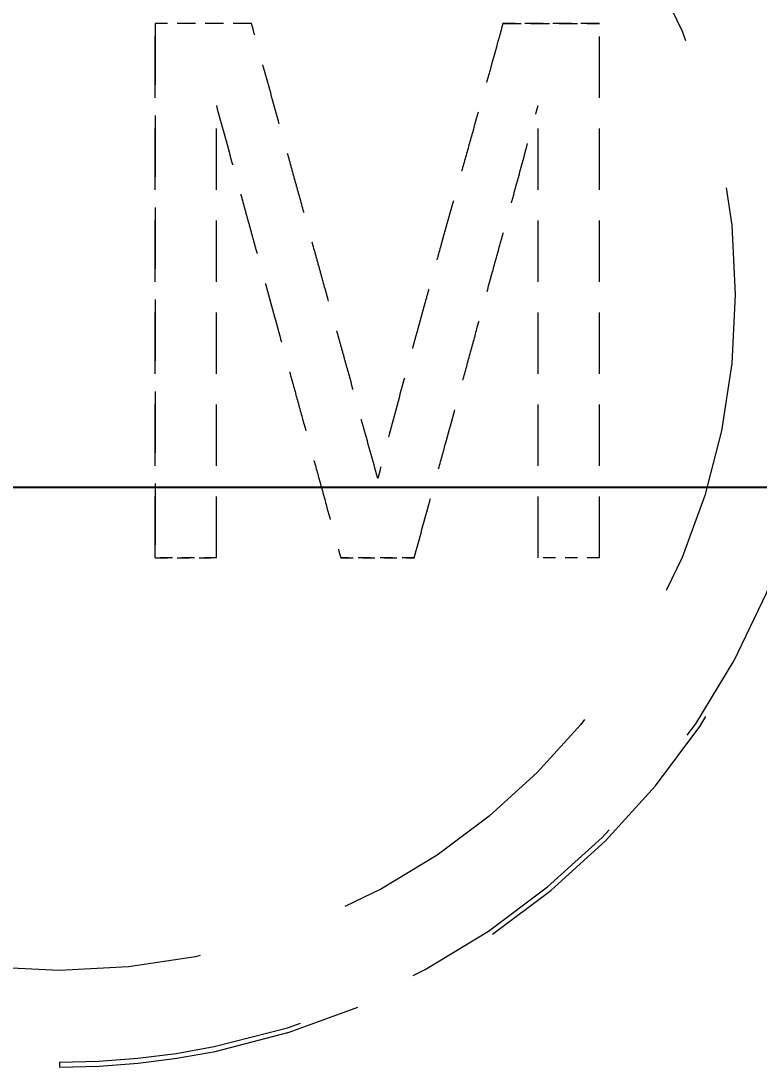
# Model space of a CAD drawing. Header units: millimetres. Extents: x 2742 to 8552, y -10326 to 2528.
# Drawn here: x 3959.49 to 3967.13, y -859.95 to -849.12 of the extents above; entities that cross this region are included whole.
import ezdxf

# ---------------------------------------------------------------- set-up
doc = ezdxf.new("R2010")
doc.units = ezdxf.units.MM
doc.linetypes.add('HIDDEN', pattern=[9.525, 6.35, -3.175])
doc.layers.add('110', color=7, linetype='Continuous', true_color=0xffffff)
doc.layers.add('dim', color=82, linetype='Continuous', lineweight=9)
doc.styles.get("Standard").update_dxf_attribs({"font": 'arial.ttf'})
doc.dimstyles.new('Standard-3', dxfattribs={"dimscale": 3, "dimtxt": 0.18, "dimasz": 0.18, "dimexe": 0.18, "dimexo": 0.0625, "dimgap": 0.09, "dimtad": 0, "dimzin": 0, "dimdsep": 46, "dimtxsty": 'Standard', "dimcen": 0.09, "dimadec": 0, "dimazin": 0, "dimtfac": 1, "dimtofl": 0, "dimtmove": 0, "dimatfit": 3, "dimfxl": 0, "dimtolj": 1, "dimtzin": 0, "dimarcsym": 0})

# ---------------------------------------------------------------- blocks, each defined once
blk = doc.blocks.new('*D137')
at = {"layer": 'Defpoints', "color": 0, "transparency": 16777216}
for p in [(4028.884, -573.952), (3956.224, -853.952), (4038.164, -853.952)]:
    blk.add_point(p, dxfattribs=at)
at = {"layer": 'dim', "color": 0, "lineweight": -2, "transparency": 16777216}
for p, q in [((4027.384, -573.952), (3954.725, -573.952)), ((3956.224, -579.952), (3956.224, -696.834)), ((3956.224, -847.952), (3956.224, -731.07)), ((4036.665, -853.952), (3954.725, -853.952))]:
    blk.add_line(p, q, dxfattribs=at)
at = {"layer": 'dim', "color": 0, "transparency": 16777216}
for points in [[(3955.224, -579.952), (3957.224, -579.952), (3956.224, -573.952)], [(3955.224, -847.952), (3957.224, -847.952), (3956.224, -853.952)]]:
    blk.add_solid(points, dxfattribs=at)
at = {"layer": 'dim', "color": 0, "transparency": 16777216, "insert": (3956.224, -713.952), "char_height": 7.5, "attachment_point": 5, "rotation": 90, "bg_fill": 3, "box_fill_scale": 1.1, "bg_fill_color": 256, "bg_fill_true_color": 13158600, "bg_fill_transparency": 0}
blk.add_mtext('\\A1;280.00', dxfattribs=at)

msp = doc.modelspace()

# ---------------------------------------------------------------- linework, layer by layer
at = {"layer": '110', "color": 8, "linetype": 'HIDDEN', "lineweight": 18, "ltscale": 0.001}
msp.add_line((3959.884, -859.902), (3959.884, -859.952), dxfattribs=at)
at = {"layer": '110', "color": 8, "linetype": 'HIDDEN', "lineweight": 18, "ltscale": 0.5}
msp.add_circle((3959.884, -851.952), 7, dxfattribs=at)
msp.add_arc((3959.884, -851.952), 8, 270, 180, dxfattribs=at)
at = {"layer": '110', "color": 8, "linetype": 'HIDDEN', "lineweight": 18, "ltscale": 0.4}
msp.add_arc((3959.884, -851.952), 7.95, 270, 180, dxfattribs=at)
at = {"layer": '110', "color": 8, "linetype": 'HIDDEN', "lineweight": 18, "ltscale": 0.03}
for points, knots in [([(3961.874, -849.147), (3961.711, -849.147), (3961.547, -849.147), (3961.298, -849.147), (3961.214, -849.147), (3961.046, -849.147), (3960.961, -849.147), (3960.877, -849.147)], [0, 0, 0, 0, 0.5, 0.5, 0.75, 0.75, 1, 1, 1, 1]), ([(3961.874, -849.147), (3961.833, -849.147), (3961.792, -849.147), (3961.71, -849.147), (3961.668, -849.147), (3961.544, -849.147), (3961.462, -849.147), (3961.212, -849.147), (3961.045, -849.147), (3960.877, -849.147)], [0, 0, 0, 0, 0.125, 0.125, 0.25, 0.25, 0.5, 0.5, 1, 1, 1, 1])]:
    msp.add_open_spline(points, degree=3, knots=knots, dxfattribs=at)
at = {"layer": '110', "color": 8, "linetype": 'HIDDEN', "lineweight": 18, "ltscale": 0.1}
for points, knots in [([(3960.877, -854.678), (3960.877, -854.458), (3960.877, -854.237), (3960.877, -853.903), (3960.877, -853.792), (3960.877, -853.567), (3960.877, -853.454), (3960.877, -853.227), (3960.877, -853.112), (3960.877, -852.938), (3960.877, -852.88), (3960.877, -852.762), (3960.877, -852.703), (3960.877, -852.613), (3960.877, -852.583), (3960.877, -852.522), (3960.877, -852.431), (3960.877, -852.339), (3960.877, -852.215), (3960.877, -852.153), (3960.877, -852.059), (3960.877, -852.027), (3960.877, -851.964), (3960.877, -851.932), (3960.877, -851.836), (3960.877, -851.773), (3960.877, -851.648), (3960.877, -851.587), (3960.877, -851.464), (3960.877, -851.403), (3960.877, -851.313), (3960.877, -851.282), (3960.877, -851.223), (3960.877, -851.193), (3960.877, -851.104), (3960.877, -851.045), (3960.877, -850.929), (3960.877, -850.871), (3960.877, -850.7), (3960.877, -850.586), (3960.877, -850.361), (3960.877, -850.25), (3960.877, -850.027), (3960.877, -849.917), (3960.877, -849.586), (3960.877, -849.366), (3960.877, -849.147)], [0, 0, 0, 0, 0.125, 0.125, 0.1875, 0.1875, 0.25, 0.25, 0.3125, 0.3125, 0.34375, 0.34375, 0.375, 0.375, 0.390625, 0.390625, 0.40625, 0.4375, 0.4375, 0.46875, 0.46875, 0.484375, 0.484375, 0.5, 0.5, 0.53125, 0.53125, 0.5625, 0.5625, 0.59375, 0.59375, 0.609375, 0.609375, 0.625, 0.625, 0.65625, 0.65625, 0.6875, 0.6875, 0.75, 0.75, 0.8125, 0.8125, 0.875, 0.875, 1, 1, 1, 1]), ([(3960.877, -849.147), (3960.877, -849.366), (3960.877, -849.586), (3960.877, -849.917), (3960.877, -850.028), (3960.877, -850.25), (3960.877, -850.362), (3960.877, -850.531), (3960.877, -850.588), (3960.877, -850.702), (3960.877, -850.759), (3960.877, -850.873), (3960.877, -850.931), (3960.877, -851.046), (3960.877, -851.105), (3960.877, -851.222), (3960.877, -851.34), (3960.877, -851.461), (3960.877, -851.553), (3960.877, -851.6), (3960.877, -851.647), (3960.877, -851.678), (3960.877, -851.694), (3960.877, -851.773), (3960.877, -851.836), (3960.877, -851.961), (3960.877, -852.024), (3960.877, -852.149), (3960.877, -852.212), (3960.877, -852.306), (3960.877, -852.337), (3960.877, -852.399), (3960.877, -852.43), (3960.877, -852.521), (3960.877, -852.582), (3960.877, -852.701), (3960.877, -852.76), (3960.877, -852.878), (3960.877, -852.936), (3960.877, -853.052), (3960.877, -853.11), (3960.877, -853.225), (3960.877, -853.282), (3960.877, -853.453), (3960.877, -853.566), (3960.877, -853.79), (3960.877, -853.902), (3960.877, -854.236), (3960.877, -854.458), (3960.877, -854.678)], [0, 0, 0, 0, 0.125, 0.125, 0.1875, 0.1875, 0.25, 0.25, 0.28125, 0.28125, 0.3125, 0.3125, 0.34375, 0.34375, 0.375, 0.375, 0.40625, 0.4375, 0.4375, 0.453125, 0.460938, 0.460938, 0.46875, 0.46875, 0.5, 0.5, 0.53125, 0.53125, 0.5625, 0.5625, 0.578125, 0.578125, 0.59375, 0.59375, 0.625, 0.625, 0.65625, 0.65625, 0.6875, 0.6875, 0.71875, 0.71875, 0.75, 0.75, 0.8125, 0.8125, 0.875, 0.875, 1, 1, 1, 1]), ([(3963.182, -853.857), (3963.13, -853.67), (3963.077, -853.482), (3962.972, -853.101), (3962.918, -852.908), (3962.851, -852.664), (3962.837, -852.615), (3962.81, -852.517), (3962.769, -852.37), (3962.727, -852.221), (3962.672, -852.021), (3962.644, -851.921), (3962.602, -851.769), (3962.588, -851.719), (3962.56, -851.617), (3962.546, -851.567), (3962.503, -851.415), (3962.447, -851.212), (3962.391, -851.008), (3962.348, -850.856), (3962.334, -850.805), (3962.306, -850.704), (3962.264, -850.553), (3962.223, -850.404), (3962.14, -850.108), (3962.086, -849.914), (3961.979, -849.528), (3961.926, -849.337), (3961.874, -849.147)], [0, 0, 0, 0, 0.125, 0.125, 0.25, 0.25, 0.28125, 0.28125, 0.3125, 0.375, 0.375, 0.4375, 0.4375, 0.46875, 0.46875, 0.5, 0.5, 0.5625, 0.625, 0.625, 0.65625, 0.65625, 0.6875, 0.75, 0.75, 0.875, 0.875, 1, 1, 1, 1]), ([(3963.182, -853.857), (3963.13, -853.67), (3963.077, -853.482), (3962.972, -853.101), (3962.918, -852.908), (3962.851, -852.664), (3962.837, -852.615), (3962.81, -852.517), (3962.769, -852.37), (3962.727, -852.221), (3962.672, -852.021), (3962.644, -851.921), (3962.602, -851.769), (3962.588, -851.719), (3962.56, -851.617), (3962.546, -851.567), (3962.503, -851.415), (3962.447, -851.212), (3962.391, -851.008), (3962.348, -850.856), (3962.334, -850.805), (3962.306, -850.704), (3962.264, -850.553), (3962.223, -850.404), (3962.14, -850.108), (3962.086, -849.914), (3961.979, -849.528), (3961.926, -849.337), (3961.874, -849.147)], [0, 0, 0, 0, 0.125, 0.125, 0.25, 0.25, 0.28125, 0.28125, 0.3125, 0.375, 0.375, 0.4375, 0.4375, 0.46875, 0.46875, 0.5, 0.5, 0.5625, 0.625, 0.625, 0.65625, 0.65625, 0.6875, 0.75, 0.75, 0.875, 0.875, 1, 1, 1, 1]), ([(3964.478, -849.147), (3964.426, -849.334), (3964.374, -849.521), (3964.269, -849.898), (3964.215, -850.087), (3964.135, -850.374), (3964.108, -850.47), (3964.054, -850.663), (3964.027, -850.759), (3963.945, -851.051), (3963.89, -851.246), (3963.808, -851.543), (3963.78, -851.642), (3963.738, -851.792), (3963.725, -851.843), (3963.697, -851.943), (3963.683, -851.993), (3963.614, -852.244), (3963.558, -852.445), (3963.449, -852.848), (3963.395, -853.049), (3963.287, -853.453), (3963.234, -853.655), (3963.182, -853.857)], [0, 0, 0, 0, 0.125, 0.125, 0.25, 0.25, 0.3125, 0.3125, 0.375, 0.375, 0.5, 0.5, 0.5625, 0.5625, 0.59375, 0.59375, 0.625, 0.625, 0.75, 0.75, 0.875, 0.875, 1, 1, 1, 1]), ([(3964.478, -849.147), (3964.426, -849.334), (3964.374, -849.521), (3964.269, -849.898), (3964.215, -850.087), (3964.135, -850.374), (3964.108, -850.47), (3964.054, -850.663), (3964.027, -850.759), (3963.945, -851.051), (3963.89, -851.246), (3963.808, -851.543), (3963.78, -851.642), (3963.738, -851.792), (3963.725, -851.843), (3963.697, -851.943), (3963.683, -851.993), (3963.614, -852.244), (3963.558, -852.445), (3963.449, -852.848), (3963.395, -853.049), (3963.287, -853.453), (3963.234, -853.655), (3963.182, -853.857)], [0, 0, 0, 0, 0.125, 0.125, 0.25, 0.25, 0.3125, 0.3125, 0.375, 0.375, 0.5, 0.5, 0.5625, 0.5625, 0.59375, 0.59375, 0.625, 0.625, 0.75, 0.75, 0.875, 0.875, 1, 1, 1, 1]), ([(3965.477, -854.678), (3965.477, -854.565), (3965.477, -854.395), (3965.477, -854.224), (3965.477, -854.109), (3965.477, -854.052), (3965.477, -853.764), (3965.477, -853.533), (3965.477, -853.072), (3965.477, -852.84), (3965.477, -852.377), (3965.477, -852.145), (3965.477, -851.68), (3965.477, -851.447), (3965.477, -851.097), (3965.477, -850.981), (3965.477, -850.806), (3965.477, -850.747), (3965.477, -850.63), (3965.477, -850.572), (3965.477, -850.05), (3965.477, -849.596), (3965.477, -849.147)], [0, 0, 0, 0, 0.0625, 0.09375, 0.09375, 0.125, 0.125, 0.25, 0.25, 0.375, 0.375, 0.5, 0.5, 0.625, 0.625, 0.6875, 0.6875, 0.71875, 0.71875, 0.75, 0.75, 1, 1, 1, 1]), ([(3965.477, -854.678), (3965.477, -854.452), (3965.477, -854.225), (3965.477, -853.764), (3965.477, -853.533), (3965.477, -853.072), (3965.477, -852.84), (3965.477, -852.377), (3965.477, -852.145), (3965.477, -851.68), (3965.477, -851.447), (3965.477, -851.098), (3965.477, -850.981), (3965.477, -850.806), (3965.477, -850.747), (3965.477, -850.631), (3965.477, -850.572), (3965.477, -850.05), (3965.477, -849.596), (3965.477, -849.147)], [0, 0, 0, 0, 0.125, 0.125, 0.25, 0.25, 0.375, 0.375, 0.5, 0.5, 0.625, 0.625, 0.6875, 0.6875, 0.71875, 0.71875, 0.75, 0.75, 1, 1, 1, 1]), ([(3961.51, -849.997), (3961.563, -850.191), (3961.617, -850.387), (3961.699, -850.685), (3961.726, -850.784), (3961.782, -850.985), (3961.809, -851.086), (3961.852, -851.239), (3961.873, -851.316), (3961.894, -851.393), (3961.908, -851.445), (3961.915, -851.471), (3961.951, -851.6), (3961.979, -851.703), (3962.063, -852.008), (3962.118, -852.208), (3962.187, -852.456), (3962.2, -852.506), (3962.227, -852.604), (3962.241, -852.654), (3962.281, -852.801), (3962.308, -852.898), (3962.361, -853.09), (3962.387, -853.186), (3962.44, -853.376), (3962.466, -853.471), (3962.518, -853.659), (3962.543, -853.753), (3962.595, -853.94), (3962.621, -854.033), (3962.697, -854.311), (3962.748, -854.495), (3962.799, -854.678)], [0, 0, 0, 0, 0.125, 0.125, 0.1875, 0.1875, 0.25, 0.25, 0.28125, 0.296875, 0.296875, 0.3125, 0.3125, 0.375, 0.375, 0.5, 0.5, 0.53125, 0.53125, 0.5625, 0.5625, 0.625, 0.625, 0.6875, 0.6875, 0.75, 0.75, 0.8125, 0.8125, 0.875, 0.875, 1, 1, 1, 1]), ([(3961.51, -854.678), (3961.51, -854.586), (3961.51, -854.494), (3961.51, -854.309), (3961.51, -854.216), (3961.51, -854.03), (3961.51, -853.937), (3961.51, -853.749), (3961.51, -853.654), (3961.51, -853.464), (3961.51, -853.368), (3961.51, -853.175), (3961.51, -853.078), (3961.51, -852.93), (3961.51, -852.881), (3961.51, -852.781), (3961.51, -852.731), (3961.51, -852.58), (3961.51, -852.479), (3961.51, -852.276), (3961.51, -852.174), (3961.51, -851.968), (3961.51, -851.865), (3961.51, -851.735), (3961.51, -851.709), (3961.51, -851.657), (3961.51, -851.58), (3961.51, -851.503), (3961.51, -851.351), (3961.51, -851.251), (3961.51, -851.053), (3961.51, -850.856), (3961.51, -850.663), (3961.51, -850.518), (3961.51, -850.47), (3961.51, -850.375), (3961.51, -850.327), (3961.51, -850.185), (3961.51, -850.091), (3961.51, -849.997)], [0, 0, 0, 0, 0.0625, 0.0625, 0.125, 0.125, 0.1875, 0.1875, 0.25, 0.25, 0.3125, 0.3125, 0.375, 0.375, 0.40625, 0.40625, 0.4375, 0.4375, 0.5, 0.5, 0.5625, 0.5625, 0.625, 0.625, 0.640625, 0.640625, 0.65625, 0.6875, 0.6875, 0.75, 0.75, 0.8125, 0.875, 0.875, 0.90625, 0.90625, 0.9375, 0.9375, 1, 1, 1, 1]), ([(3961.51, -854.678), (3961.51, -854.495), (3961.51, -854.31), (3961.51, -854.031), (3961.51, -853.937), (3961.51, -853.748), (3961.51, -853.653), (3961.51, -853.463), (3961.51, -853.367), (3961.51, -853.174), (3961.51, -852.979), (3961.51, -852.781), (3961.51, -852.58), (3961.51, -852.479), (3961.51, -852.35), (3961.51, -852.324), (3961.51, -852.272), (3961.51, -852.194), (3961.51, -852.117), (3961.51, -851.962), (3961.51, -851.859), (3961.51, -851.655), (3961.51, -851.553), (3961.51, -851.4), (3961.51, -851.349), (3961.51, -851.248), (3961.51, -851.197), (3961.51, -851.047), (3961.51, -850.948), (3961.51, -850.753), (3961.51, -850.656), (3961.51, -850.466), (3961.51, -850.371), (3961.51, -850.183), (3961.51, -850.09), (3961.51, -849.997)], [0, 0, 0, 0, 0.125, 0.125, 0.1875, 0.1875, 0.25, 0.25, 0.3125, 0.3125, 0.375, 0.4375, 0.4375, 0.5, 0.5, 0.515625, 0.515625, 0.53125, 0.5625, 0.5625, 0.625, 0.625, 0.6875, 0.6875, 0.71875, 0.71875, 0.75, 0.75, 0.8125, 0.8125, 0.875, 0.875, 0.9375, 0.9375, 1, 1, 1, 1]), ([(3961.51, -849.997), (3961.563, -850.191), (3961.617, -850.387), (3961.699, -850.685), (3961.726, -850.784), (3961.782, -850.985), (3961.809, -851.086), (3961.852, -851.239), (3961.873, -851.316), (3961.894, -851.393), (3961.908, -851.445), (3961.915, -851.471), (3961.951, -851.6), (3961.979, -851.703), (3962.063, -852.008), (3962.118, -852.208), (3962.187, -852.456), (3962.2, -852.506), (3962.227, -852.604), (3962.241, -852.654), (3962.281, -852.801), (3962.308, -852.898), (3962.361, -853.09), (3962.387, -853.186), (3962.44, -853.376), (3962.466, -853.471), (3962.518, -853.659), (3962.543, -853.753), (3962.595, -853.94), (3962.621, -854.033), (3962.697, -854.311), (3962.748, -854.495), (3962.799, -854.678)], [0, 0, 0, 0, 0.125, 0.125, 0.1875, 0.1875, 0.25, 0.25, 0.28125, 0.296875, 0.296875, 0.3125, 0.3125, 0.375, 0.375, 0.5, 0.5, 0.53125, 0.53125, 0.5625, 0.5625, 0.625, 0.625, 0.6875, 0.6875, 0.75, 0.75, 0.8125, 0.8125, 0.875, 0.875, 1, 1, 1, 1]), ([(3963.56, -854.678), (3963.613, -854.484), (3963.666, -854.288), (3963.747, -853.993), (3963.774, -853.894), (3963.829, -853.696), (3963.856, -853.597), (3963.937, -853.299), (3963.992, -853.1), (3964.073, -852.802), (3964.101, -852.703), (3964.155, -852.504), (3964.182, -852.405), (3964.263, -852.109), (3964.317, -851.913), (3964.397, -851.62), (3964.424, -851.523), (3964.477, -851.329), (3964.504, -851.232), (3964.583, -850.943), (3964.635, -850.752), (3964.739, -850.373), (3964.79, -850.184), (3964.842, -849.997)], [0, 0, 0, 0, 0.125, 0.125, 0.1875, 0.1875, 0.25, 0.25, 0.375, 0.375, 0.4375, 0.4375, 0.5, 0.5, 0.625, 0.625, 0.6875, 0.6875, 0.75, 0.75, 0.875, 0.875, 1, 1, 1, 1]), ([(3963.56, -854.678), (3963.613, -854.484), (3963.666, -854.288), (3963.747, -853.993), (3963.774, -853.894), (3963.829, -853.696), (3963.856, -853.597), (3963.937, -853.299), (3963.992, -853.1), (3964.073, -852.802), (3964.101, -852.703), (3964.155, -852.504), (3964.182, -852.405), (3964.263, -852.109), (3964.317, -851.913), (3964.397, -851.62), (3964.424, -851.523), (3964.477, -851.329), (3964.504, -851.232), (3964.583, -850.943), (3964.635, -850.752), (3964.739, -850.373), (3964.79, -850.184), (3964.842, -849.997)], [0, 0, 0, 0, 0.125, 0.125, 0.1875, 0.1875, 0.25, 0.25, 0.375, 0.375, 0.4375, 0.4375, 0.5, 0.5, 0.625, 0.625, 0.6875, 0.6875, 0.75, 0.75, 0.875, 0.875, 1, 1, 1, 1]), ([(3964.842, -854.678), (3964.842, -854.583), (3964.842, -854.44), (3964.842, -854.296), (3964.842, -854.2), (3964.842, -854.152), (3964.842, -853.91), (3964.842, -853.717), (3964.842, -853.328), (3964.842, -853.134), (3964.842, -852.743), (3964.842, -852.548), (3964.842, -852.155), (3964.842, -851.958), (3964.842, -851.662), (3964.842, -851.563), (3964.842, -851.415), (3964.842, -851.365), (3964.842, -851.266), (3964.842, -851.217), (3964.842, -850.77), (3964.842, -850.381), (3964.842, -849.997)], [0, 0, 0, 0, 0.0625, 0.09375, 0.09375, 0.125, 0.125, 0.25, 0.25, 0.375, 0.375, 0.5, 0.5, 0.625, 0.625, 0.6875, 0.6875, 0.71875, 0.71875, 0.75, 0.75, 1, 1, 1, 1]), ([(3964.842, -854.678), (3964.842, -854.488), (3964.842, -854.297), (3964.842, -853.91), (3964.842, -853.717), (3964.842, -853.328), (3964.842, -853.134), (3964.842, -852.743), (3964.842, -852.548), (3964.842, -852.155), (3964.842, -851.762), (3964.842, -851.366), (3964.842, -851.068), (3964.842, -850.969), (3964.842, -850.773), (3964.842, -850.479), (3964.842, -850.189), (3964.842, -849.997)], [0, 0, 0, 0, 0.125, 0.125, 0.25, 0.25, 0.375, 0.375, 0.5, 0.5, 0.625, 0.75, 0.75, 0.8125, 0.8125, 0.875, 1, 1, 1, 1])]:
    msp.add_open_spline(points, degree=3, knots=knots, dxfattribs=at)
at = {"layer": '110', "color": 8, "linetype": 'HIDDEN', "lineweight": 18, "ltscale": 0.03}
for points in [[(3964.478, -849.147), (3964.812, -849.147), (3965.145, -849.147), (3965.477, -849.147)], [(3965.477, -849.147), (3965.145, -849.147), (3964.812, -849.147), (3964.478, -849.147)]]:
    msp.add_open_spline(points, degree=3, dxfattribs=at)
at = {"layer": '110', "color": 8, "linetype": 'HIDDEN', "lineweight": 18, "ltscale": 0.02}
for points, knots in [([(3960.877, -854.678), (3960.93, -854.678), (3960.984, -854.678), (3961.09, -854.678), (3961.143, -854.678), (3961.301, -854.678), (3961.406, -854.678), (3961.51, -854.678)], [0, 0, 0, 0, 0.25, 0.25, 0.5, 0.5, 1, 1, 1, 1]), ([(3961.51, -854.678), (3961.457, -854.678), (3961.405, -854.678), (3961.3, -854.678), (3961.142, -854.678), (3960.983, -854.678), (3960.877, -854.678)], [0, 0, 0, 0, 0.25, 0.25, 0.5, 1, 1, 1, 1]), ([(3962.799, -854.678), (3962.927, -854.678), (3963.054, -854.678), (3963.308, -854.678), (3963.434, -854.678), (3963.56, -854.678)], [0, 0, 0, 0, 0.5, 0.5, 1, 1, 1, 1]), ([(3963.56, -854.678), (3963.434, -854.678), (3963.307, -854.678), (3963.054, -854.678), (3962.927, -854.678), (3962.799, -854.678)], [0, 0, 0, 0, 0.5, 0.5, 1, 1, 1, 1])]:
    msp.add_open_spline(points, degree=3, knots=knots, dxfattribs=at)
msp.add_open_spline([(3965.477, -854.678), (3965.266, -854.678), (3965.054, -854.678), (3964.842, -854.678)], degree=3, dxfattribs=at)

# ---------------------------------------------------------------- next in the draw order: dimensions: what is measured, and where the dimension line sits
at = {"layer": 'dim'}
dim = msp.add_linear_dim(base=(3956.224, -853.952), p1=(4028.884, -573.952), p2=(4038.164, -853.952), angle=90, dimstyle='Standard-3', override={"dimtxt": 2.5, "dimasz": 2, "dimexe": 0.49975, "dimexo": 0.49975, "dimgap": 0.49975}, dxfattribs=at)
dim.commit()
dim.dimension.update_dxf_attribs({"geometry": '*D137', "text_midpoint": (3956.224, -713.952)})

doc.saveas('drawing.dxf')
